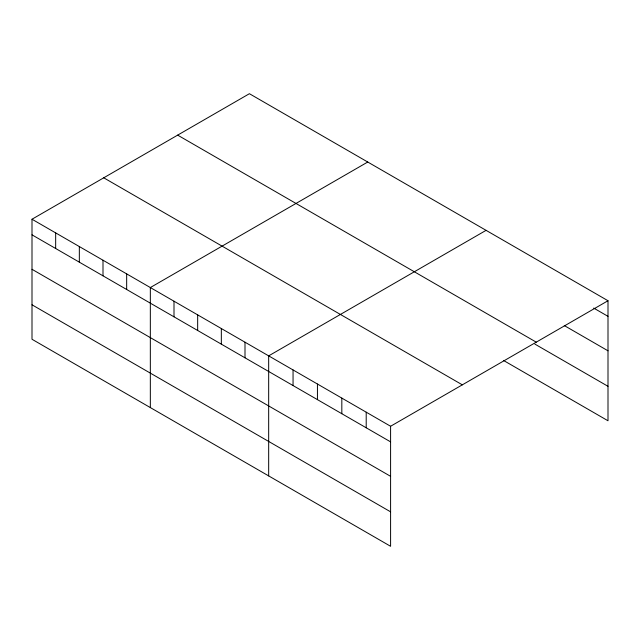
<?xml version="1.0" encoding="UTF-8"?>
<svg xmlns="http://www.w3.org/2000/svg" width="640" height="640" viewBox="0 0 640 640"><rect width="100%" height="100%" fill="white"/><g stroke="black" fill="none" stroke-linecap="round" stroke-linejoin="round"><path stroke-width="0.96" d="M32 219.232L390.592 426.256L390.592 546.296L32 339.264L32 219.232L249.408 93.704L608 300.736L608 420.768L503.736 360.576M367.744 162.024L150.336 287.552L150.336 407.584M486.08 230.344L268.672 355.872L268.672 475.904M390.592 426.256L608 300.736M593.704 308.088L608 316.344M564.28 325.56L608 350.808M177.664 135.128L536.256 342.16M534.848 344.08L608 386.312M103.744 177.808L462.336 384.84M32 234.84L390.592 441.864M32 269.296L390.592 476.328M32 304.8L390.592 511.832M366.208 412.184L366.208 427.784M341.824 398.104L341.824 413.712M317.44 384.024L317.44 399.632M293.056 369.944L293.056 385.552M245 342.208L245 357.808M221.336 328.544L221.336 344.144M197.664 314.88L197.664 330.48M174 301.216L174 316.816M126.664 273.888L126.664 289.488M103 260.224L103 275.824M79.336 246.56L79.336 262.168M55.664 232.896L55.664 248.504"/></g></svg>
